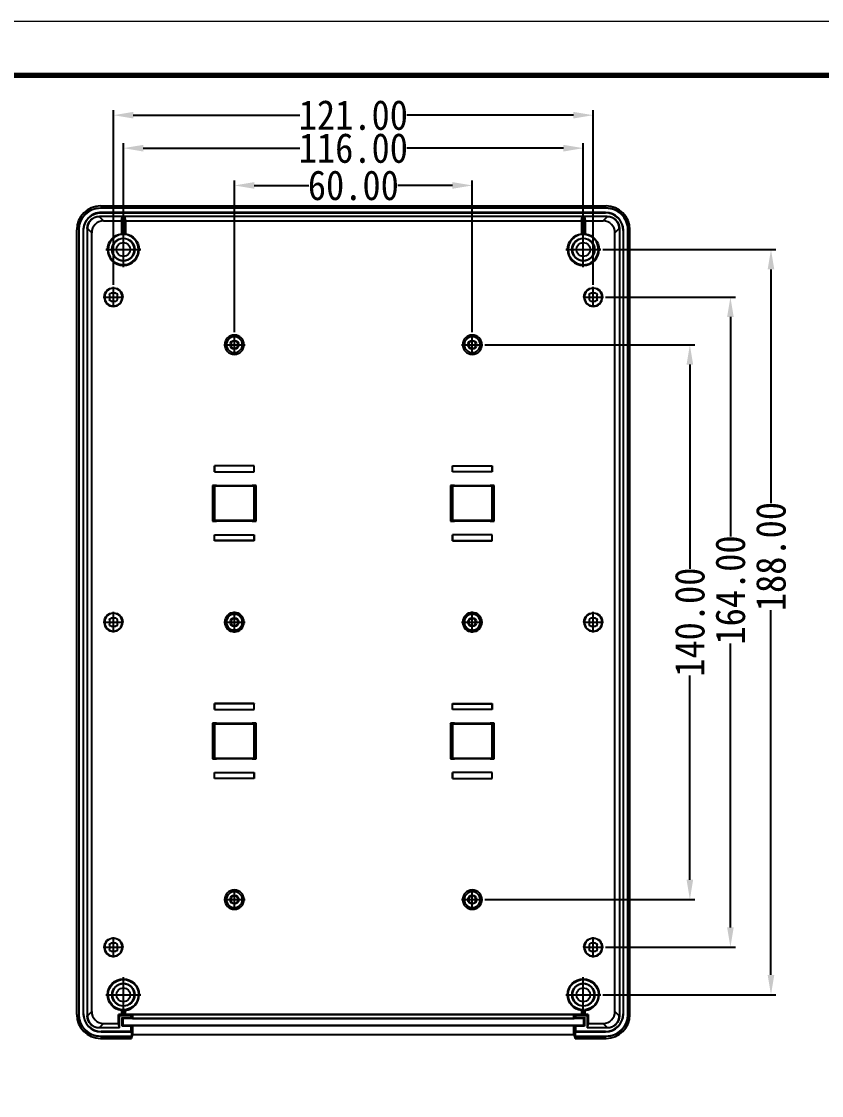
# Model space of a CAD drawing. Header units: inches. Extents: x 1964 to 3446, y -1690 to -1141.
# Drawn here: x 2234.1 to 2435.9, y -1411.7 to -1140.7 of the extents above; entities that cross this region are included whole.
import ezdxf
from ezdxf.lldxf.tags import DXFTag

# ---------------------------------------------------------------- set-up
doc = ezdxf.new("R2010")
doc.units = ezdxf.units.IN
doc.header["$MEASUREMENT"] = 0
doc.layers.get('0').update_dxf_attribs({"linetype": 'CONTINUOUS'})
doc.layers.get('Defpoints').update_dxf_attribs({"linetype": 'CONTINUOUS'})
doc.layers.add('2', color=7, linetype='CONTINUOUS')
doc.layers.add('from', color=7, linetype='CONTINUOUS', lineweight=13)
doc.styles.add('FFS', font='SIMFANG.TTF', dxfattribs={"width": 0.9})
tags = doc.linetypes.add('CENTER', pattern=[2, 1.25, -0.25, 0.25, -0.25]).pattern_tags.tags
tags[10:11] = [DXFTag(74, 4), DXFTag(75, 0), DXFTag(340, '0'), DXFTag(46, 0.0), DXFTag(50, 0.0), DXFTag(44, 0.0), DXFTag(45, 0.0)]
tags[8:9] = [DXFTag(74, 4), DXFTag(75, 0), DXFTag(340, '0'), DXFTag(46, 0.0), DXFTag(50, 0.0), DXFTag(44, 0.0), DXFTag(45, 0.0)]
tags[6:7] = [DXFTag(74, 4), DXFTag(75, 0), DXFTag(340, '0'), DXFTag(46, 0.0), DXFTag(50, 0.0), DXFTag(44, 0.0), DXFTag(45, 0.0)]
tags[4:5] = [DXFTag(74, 4), DXFTag(75, 0), DXFTag(340, '0'), DXFTag(46, 0.0), DXFTag(50, 0.0), DXFTag(44, 0.0), DXFTag(45, 0.0)]
doc.dimstyles.get("Standard").update_dxf_attribs({"dimtxt": 0.18, "dimasz": 0.18, "dimexe": 0.18, "dimexo": 0.0625, "dimgap": 0.09, "dimtad": 0, "dimzin": 0, "dimdsep": 46, "dimtxsty": 'Standard', "dimcen": 0, "dimadec": 0, "dimazin": 0, "dimtfac": 1, "dimtdec": 4, "dimtofl": 0, "dimtmove": 0, "dimatfit": 3, "dimfxl": 0, "dimtolj": 1, "dimtzin": 0, "dimarcsym": 0})

# ---------------------------------------------------------------- blocks, each defined once
blk = doc.blocks.new('*D5')
at = {"color": 6, "lineweight": -2}
for p, q in [((2351.01, -1222.28), (2403.95, -1222.28)), ((2402.7, -1227.28), (2402.7, -1278.79)), ((2402.7, -1357.28), (2402.7, -1305.77)), ((2351.01, -1362.28), (2403.95, -1362.28))]:
    blk.add_line(p, q, dxfattribs=at)
at = {"color": 6}
for points in [[(2401.87, -1227.28), (2403.53, -1227.28), (2402.7, -1222.28)], [(2401.87, -1357.28), (2403.53, -1357.28), (2402.7, -1362.28)]]:
    blk.add_solid(points, dxfattribs=at)
at = {"layer": 'Defpoints', "color": 0}
for p in [(2350.51, -1222.28), (2350.51, -1362.28), (2402.7, -1362.28)]:
    blk.add_point(p, dxfattribs=at)
at = {"color": 4, "insert": (2402.7, -1292.28), "char_height": 7.5, "attachment_point": 5, "rotation": 90, "style": 'FFS'}
blk.add_mtext('\\A1;140.00', dxfattribs=at)
blk = doc.blocks.new('*D6')
at = {"color": 6, "lineweight": -2}
for p, q in [((2381.4, -1210.28), (2414.18, -1210.28)), ((2412.93, -1215.28), (2412.93, -1270.68)), ((2412.93, -1369.28), (2412.93, -1297.65)), ((2381.4, -1374.28), (2414.18, -1374.28))]:
    blk.add_line(p, q, dxfattribs=at)
at = {"color": 6}
for points in [[(2412.09, -1215.28), (2413.76, -1215.28), (2412.93, -1210.28)], [(2412.09, -1369.28), (2413.76, -1369.28), (2412.93, -1374.28)]]:
    blk.add_solid(points, dxfattribs=at)
at = {"layer": 'Defpoints', "color": 0}
for p in [(2380.9, -1210.28), (2380.9, -1374.28), (2412.93, -1374.28)]:
    blk.add_point(p, dxfattribs=at)
at = {"color": 4, "insert": (2412.93, -1284.16), "char_height": 7.5, "attachment_point": 5, "rotation": 90, "style": 'FFS'}
blk.add_mtext('\\A1;164.00', dxfattribs=at)
blk = doc.blocks.new('*D7')
at = {"color": 6, "lineweight": -2}
for p, q in [((2380.73, -1198.28), (2424.41, -1198.28)), ((2423.16, -1203.28), (2423.16, -1262.24)), ((2423.16, -1381.28), (2423.16, -1289.22)), ((2380.73, -1386.28), (2424.41, -1386.28))]:
    blk.add_line(p, q, dxfattribs=at)
at = {"color": 6}
for points in [[(2422.32, -1203.28), (2423.99, -1203.28), (2423.16, -1198.28)], [(2422.32, -1381.28), (2423.99, -1381.28), (2423.16, -1386.28)]]:
    blk.add_solid(points, dxfattribs=at)
at = {"layer": 'Defpoints', "color": 0}
for p in [(2380.23, -1198.28), (2380.23, -1386.28), (2423.16, -1386.28)]:
    blk.add_point(p, dxfattribs=at)
at = {"color": 4, "insert": (2423.16, -1275.73), "char_height": 7.5, "attachment_point": 5, "rotation": 90, "style": 'FFS'}
blk.add_mtext('\\A1;188.00', dxfattribs=at)
blk = doc.blocks.new('*D8')
at = {"color": 6, "lineweight": -2}
for p, q in [((2287.83, -1219.1), (2287.83, -1180.85)), ((2347.82, -1219.1), (2347.82, -1180.85)), ((2292.83, -1182.1), (2306.6, -1182.1)), ((2342.82, -1182.1), (2329.05, -1182.1))]:
    blk.add_line(p, q, dxfattribs=at)
at = {"color": 6}
for points in [[(2292.83, -1181.27), (2292.83, -1182.94), (2287.83, -1182.1)], [(2342.82, -1181.27), (2342.82, -1182.94), (2347.82, -1182.1)]]:
    blk.add_solid(points, dxfattribs=at)
at = {"layer": 'Defpoints', "color": 0}
for p in [(2347.82, -1182.1), (2287.83, -1219.6), (2347.82, -1219.6)]:
    blk.add_point(p, dxfattribs=at)
at = {"color": 4, "insert": (2317.83, -1182.1), "char_height": 7.5, "attachment_point": 5, "style": 'FFS'}
blk.add_mtext('\\A1;60.00', dxfattribs=at)
blk = doc.blocks.new('*D9')
at = {"color": 6, "lineweight": -2}
for p, q in [((2257.33, -1207.21), (2257.33, -1163.13)), ((2262.33, -1164.38), (2304.34, -1164.38)), ((2373.33, -1164.38), (2331.32, -1164.38)), ((2378.33, -1207.21), (2378.33, -1163.13))]:
    blk.add_line(p, q, dxfattribs=at)
at = {"color": 6}
for points in [[(2262.33, -1163.55), (2262.33, -1165.21), (2257.33, -1164.38)], [(2373.33, -1163.55), (2373.33, -1165.21), (2378.33, -1164.38)]]:
    blk.add_solid(points, dxfattribs=at)
at = {"layer": 'Defpoints', "color": 0}
for p in [(2378.33, -1164.38), (2257.33, -1207.71), (2378.33, -1207.71)]:
    blk.add_point(p, dxfattribs=at)
at = {"color": 4, "insert": (2317.83, -1164.38), "char_height": 7.5, "attachment_point": 5, "style": 'FFS'}
blk.add_mtext('\\A1;121.00', dxfattribs=at)
blk = doc.blocks.new('*D10')
at = {"color": 6, "lineweight": -2}
for p, q in [((2259.83, -1193.38), (2259.83, -1171.45)), ((2264.83, -1172.7), (2304.34, -1172.7)), ((2370.83, -1172.7), (2331.32, -1172.7)), ((2375.83, -1193.38), (2375.83, -1171.45))]:
    blk.add_line(p, q, dxfattribs=at)
at = {"color": 6}
for points in [[(2264.83, -1171.87), (2264.83, -1173.54), (2259.83, -1172.7)], [(2370.83, -1171.87), (2370.83, -1173.54), (2375.83, -1172.7)]]:
    blk.add_solid(points, dxfattribs=at)
at = {"layer": 'Defpoints', "color": 0}
for p in [(2375.83, -1172.7), (2259.83, -1193.88), (2375.83, -1193.88)]:
    blk.add_point(p, dxfattribs=at)
at = {"color": 4, "insert": (2317.83, -1172.7), "char_height": 7.5, "attachment_point": 5, "style": 'FFS'}
blk.add_mtext('\\A1;116.00', dxfattribs=at)

msp = doc.modelspace()

# ---------------------------------------------------------------- linework, layer by layer
at = {"layer": '2', "color": 7}
for p, q in [((2381.594, -1187.805), (2254.074, -1187.805)), ((2381.594, -1187.778), (2254.075, -1187.778)), ((2254.076, -1187.278), (2381.585, -1187.278)), ((2381.435, -1188.93), (2254.226, -1188.93)), ((2254.273, -1188.977), (2254.226, -1188.93)), ((2254.273, -1188.977), (2381.388, -1188.977)), ((2381.435, -1188.93), (2381.388, -1188.977)), ((2381.882, -1189.909), (2253.778, -1189.909)), ((2253.779, -1189.909), (2253.78, -1189.982)), ((2253.78, -1189.982), (2254.844, -1191.046)), ((2254.844, -1191.046), (2259.33, -1191.046)), ((2259.33, -1191.046), (2259.512, -1189.956)), ((2259.33, -1191.046), (2259.33, -1194.31)), ((2259.512, -1189.956), (2259.512, -1194.473)), ((2259.512, -1189.956), (2260.149, -1189.956)), ((2260.149, -1194.473), (2260.149, -1189.956)), ((2260.149, -1189.956), (2260.33, -1191.046)), ((2260.33, -1191.046), (2260.33, -1194.31)), ((2260.33, -1191.046), (2375.33, -1191.046)), ((2375.33, -1191.046), (2375.512, -1189.956)), ((2375.33, -1191.046), (2375.33, -1194.31)), ((2375.512, -1189.956), (2375.512, -1194.473)), ((2375.512, -1189.956), (2376.149, -1189.956)), ((2376.149, -1194.473), (2376.149, -1189.956)), ((2376.149, -1189.956), (2376.33, -1191.046)), ((2376.33, -1191.046), (2376.33, -1194.31)), ((2376.33, -1191.046), (2380.817, -1191.046)), ((2380.817, -1191.046), (2381.881, -1189.982)), ((2381.881, -1189.982), (2381.882, -1189.909)), ((2248.08, -1391.287), (2248.08, -1193.27)), ((2248.58, -1193.265), (2248.58, -1391.287)), ((2248.607, -1193.261), (2248.607, -1391.287)), ((2249.732, -1193.424), (2249.732, -1391.133)), ((2249.779, -1193.471), (2249.732, -1193.424)), ((2249.779, -1391.086), (2249.779, -1193.471)), ((2250.784, -1192.978), (2250.711, -1192.977)), ((2250.711, -1192.977), (2250.711, -1391.58)), ((2251.848, -1194.042), (2250.784, -1192.978)), ((2251.848, -1390.515), (2251.848, -1194.042)), ((2384.877, -1192.978), (2383.813, -1194.042)), ((2383.813, -1390.515), (2383.813, -1194.042)), ((2384.95, -1192.977), (2384.877, -1192.978)), ((2384.95, -1192.977), (2384.95, -1391.58)), ((2385.929, -1193.424), (2385.882, -1193.471)), ((2385.882, -1193.471), (2385.882, -1391.086)), ((2385.929, -1391.133), (2385.929, -1193.424)), ((2387.054, -1391.296), (2387.054, -1193.27)), ((2387.08, -1391.292), (2387.08, -1193.27)), ((2387.58, -1391.287), (2387.58, -1193.27)), ((2257.03, -1198.278), (2256.978, -1198.278)), ((2262.63, -1198.278), (2262.683, -1198.278)), ((2373.03, -1198.278), (2372.978, -1198.278)), ((2378.63, -1198.278), (2378.683, -1198.278)), ((2255.095, -1210.278), (2254.99, -1210.278)), ((2256.327, -1209.678), (2256.327, -1210.878)), ((2257.927, -1209.278), (2256.727, -1209.278)), ((2258.327, -1210.878), (2258.327, -1209.678)), ((2259.56, -1210.278), (2259.664, -1210.278)), ((2376.095, -1210.278), (2375.99, -1210.278)), ((2377.327, -1209.678), (2377.327, -1210.878)), ((2378.927, -1209.278), (2377.727, -1209.278)), ((2379.327, -1210.878), (2379.327, -1209.678)), ((2380.56, -1210.278), (2380.664, -1210.278)), ((2256.727, -1211.278), (2257.927, -1211.278)), ((2377.727, -1211.278), (2378.927, -1211.278)), ((2285.393, -1222.278), (2285.83, -1222.278)), ((2286.905, -1222.278), (2286.73, -1222.278)), ((2288.756, -1222.278), (2288.93, -1222.278)), ((2290.268, -1222.278), (2289.83, -1222.278)), ((2345.387, -1222.278), (2345.824, -1222.278)), ((2346.899, -1222.278), (2346.724, -1222.278)), ((2348.75, -1222.278), (2348.924, -1222.278)), ((2350.262, -1222.278), (2349.824, -1222.278)), ((2282.83, -1252.824), (2282.848, -1252.841)), ((2282.83, -1254.341), (2282.83, -1252.824)), ((2292.83, -1252.824), (2282.83, -1252.824)), ((2282.83, -1254.341), (2282.848, -1254.323)), ((2282.83, -1254.341), (2292.83, -1254.341)), ((2282.848, -1252.841), (2282.848, -1254.323)), ((2292.813, -1252.841), (2282.848, -1252.841)), ((2282.848, -1254.323), (2292.813, -1254.323)), ((2292.83, -1252.824), (2292.813, -1252.841)), ((2292.813, -1254.323), (2292.813, -1252.841)), ((2292.83, -1254.341), (2292.813, -1254.323)), ((2292.83, -1254.341), (2292.83, -1252.824)), ((2342.83, -1252.824), (2342.848, -1252.841)), ((2342.83, -1254.341), (2342.83, -1252.824)), ((2342.83, -1252.824), (2352.83, -1252.824)), ((2342.83, -1254.341), (2342.848, -1254.323)), ((2352.83, -1254.341), (2342.83, -1254.341)), ((2342.848, -1254.323), (2342.848, -1252.841)), ((2342.848, -1252.841), (2352.813, -1252.841)), ((2352.813, -1254.323), (2342.848, -1254.323)), ((2352.83, -1252.824), (2352.813, -1252.841)), ((2352.813, -1252.841), (2352.813, -1254.323)), ((2352.83, -1254.341), (2352.813, -1254.323)), ((2352.83, -1254.341), (2352.83, -1252.824)), ((2282.33, -1257.778), (2282.33, -1266.778)), ((2283.33, -1257.778), (2282.33, -1257.778)), ((2282.436, -1257.884), (2282.33, -1257.778)), ((2282.436, -1257.884), (2282.436, -1266.673)), ((2282.936, -1257.901), (2292.725, -1257.901)), ((2282.936, -1266.656), (2282.936, -1257.901)), ((2283.33, -1257.778), (2292.33, -1257.778)), ((2283.418, -1257.866), (2283.33, -1257.778)), ((2292.243, -1257.866), (2283.418, -1257.866)), ((2292.33, -1257.778), (2292.243, -1257.866)), ((2293.33, -1257.778), (2292.33, -1257.778)), ((2292.725, -1257.901), (2292.725, -1266.656)), ((2293.225, -1257.884), (2293.33, -1257.778)), ((2293.225, -1266.673), (2293.225, -1257.884)), ((2293.33, -1266.778), (2293.33, -1257.778)), ((2342.33, -1257.778), (2342.33, -1266.778)), ((2343.33, -1257.778), (2342.33, -1257.778)), ((2342.436, -1257.884), (2342.33, -1257.778)), ((2342.436, -1257.884), (2342.436, -1266.673)), ((2342.936, -1257.901), (2352.725, -1257.901)), ((2342.936, -1266.656), (2342.936, -1257.901)), ((2343.33, -1257.778), (2352.33, -1257.778)), ((2343.418, -1257.866), (2343.33, -1257.778)), ((2352.243, -1257.866), (2343.418, -1257.866)), ((2352.33, -1257.778), (2352.243, -1257.866)), ((2353.33, -1257.778), (2352.33, -1257.778)), ((2352.725, -1257.901), (2352.725, -1266.656)), ((2353.225, -1257.884), (2353.33, -1257.778)), ((2353.225, -1266.673), (2353.225, -1257.884)), ((2353.33, -1266.778), (2353.33, -1257.778)), ((2282.436, -1266.673), (2282.33, -1266.778)), ((2282.33, -1266.778), (2283.33, -1266.778)), ((2292.725, -1266.656), (2282.936, -1266.656)), ((2283.33, -1266.778), (2283.418, -1266.691)), ((2292.33, -1266.778), (2283.33, -1266.778)), ((2283.418, -1266.691), (2292.243, -1266.691)), ((2292.243, -1266.691), (2292.33, -1266.778)), ((2292.33, -1266.778), (2293.33, -1266.778)), ((2293.225, -1266.673), (2293.33, -1266.778)), ((2342.436, -1266.673), (2342.33, -1266.778)), ((2342.33, -1266.778), (2343.33, -1266.778)), ((2352.725, -1266.656), (2342.936, -1266.656)), ((2343.33, -1266.778), (2343.418, -1266.691)), ((2352.33, -1266.778), (2343.33, -1266.778)), ((2343.418, -1266.691), (2352.243, -1266.691)), ((2352.243, -1266.691), (2352.33, -1266.778)), ((2352.33, -1266.778), (2353.33, -1266.778)), ((2353.225, -1266.673), (2353.33, -1266.778)), ((2282.83, -1270.216), (2282.848, -1270.234)), ((2282.83, -1271.733), (2282.83, -1270.216)), ((2282.83, -1270.216), (2292.83, -1270.216)), ((2282.848, -1271.716), (2282.848, -1270.234)), ((2282.848, -1270.234), (2292.813, -1270.234)), ((2292.83, -1270.216), (2292.813, -1270.234)), ((2292.813, -1270.234), (2292.813, -1271.716)), ((2292.83, -1271.733), (2292.83, -1270.216)), ((2342.83, -1270.216), (2342.848, -1270.234)), ((2342.83, -1271.733), (2342.83, -1270.216)), ((2352.83, -1270.216), (2342.83, -1270.216)), ((2342.848, -1270.234), (2342.848, -1271.716)), ((2352.813, -1270.234), (2342.848, -1270.234)), ((2352.83, -1270.216), (2352.813, -1270.234)), ((2352.813, -1271.716), (2352.813, -1270.234)), ((2352.83, -1271.733), (2352.83, -1270.216)), ((2282.83, -1271.733), (2282.848, -1271.716)), ((2292.83, -1271.733), (2282.83, -1271.733)), ((2292.813, -1271.716), (2282.848, -1271.716)), ((2292.83, -1271.733), (2292.813, -1271.716)), ((2342.83, -1271.733), (2342.848, -1271.716)), ((2342.83, -1271.733), (2352.83, -1271.733)), ((2342.848, -1271.716), (2352.813, -1271.716)), ((2352.83, -1271.733), (2352.813, -1271.716)), ((2255.095, -1292.278), (2254.99, -1292.278)), ((2256.327, -1291.678), (2256.327, -1292.878)), ((2257.927, -1291.278), (2256.727, -1291.278)), ((2258.327, -1292.878), (2258.327, -1291.678)), ((2259.56, -1292.278), (2259.664, -1292.278)), ((2285.393, -1292.278), (2285.83, -1292.278)), ((2286.905, -1292.278), (2286.73, -1292.278)), ((2288.756, -1292.278), (2288.93, -1292.278)), ((2290.268, -1292.278), (2289.83, -1292.278)), ((2345.387, -1292.278), (2345.824, -1292.278)), ((2346.899, -1292.278), (2346.724, -1292.278)), ((2348.75, -1292.278), (2348.924, -1292.278)), ((2350.262, -1292.278), (2349.824, -1292.278)), ((2376.095, -1292.278), (2375.99, -1292.278)), ((2377.327, -1291.678), (2377.327, -1292.878)), ((2378.927, -1291.278), (2377.727, -1291.278)), ((2379.327, -1292.878), (2379.327, -1291.678)), ((2380.56, -1292.278), (2380.664, -1292.278)), ((2256.727, -1293.278), (2257.927, -1293.278)), ((2377.727, -1293.278), (2378.927, -1293.278)), ((2282.83, -1312.824), (2282.848, -1312.841)), ((2282.83, -1314.341), (2282.83, -1312.824)), ((2292.83, -1312.824), (2282.83, -1312.824)), ((2282.848, -1312.841), (2282.848, -1314.323)), ((2292.813, -1312.841), (2282.848, -1312.841)), ((2292.83, -1312.824), (2292.813, -1312.841)), ((2292.813, -1314.323), (2292.813, -1312.841)), ((2292.83, -1314.341), (2292.83, -1312.824)), ((2342.83, -1312.824), (2342.848, -1312.841)), ((2342.83, -1314.341), (2342.83, -1312.824)), ((2342.83, -1312.824), (2352.83, -1312.824)), ((2342.848, -1312.841), (2352.813, -1312.841)), ((2342.848, -1314.323), (2342.848, -1312.841)), ((2352.83, -1312.824), (2352.813, -1312.841)), ((2352.813, -1312.841), (2352.813, -1314.323)), ((2352.83, -1314.341), (2352.83, -1312.824)), ((2282.83, -1314.341), (2282.848, -1314.323)), ((2282.83, -1314.341), (2292.83, -1314.341)), ((2282.848, -1314.323), (2292.813, -1314.323)), ((2292.83, -1314.341), (2292.813, -1314.323)), ((2342.83, -1314.341), (2342.848, -1314.323)), ((2352.83, -1314.341), (2342.83, -1314.341)), ((2352.813, -1314.323), (2342.848, -1314.323)), ((2352.83, -1314.341), (2352.813, -1314.323)), ((2282.33, -1317.778), (2282.33, -1326.778)), ((2283.33, -1317.778), (2282.33, -1317.778)), ((2282.436, -1317.884), (2282.33, -1317.778)), ((2282.436, -1317.884), (2282.436, -1326.673)), ((2282.936, -1326.656), (2282.936, -1317.901)), ((2282.936, -1317.901), (2292.725, -1317.901)), ((2283.33, -1317.778), (2292.33, -1317.778)), ((2283.418, -1317.866), (2283.33, -1317.778)), ((2292.243, -1317.866), (2283.418, -1317.866)), ((2292.33, -1317.778), (2292.243, -1317.866)), ((2293.33, -1317.778), (2292.33, -1317.778)), ((2292.725, -1317.901), (2292.725, -1326.656)), ((2293.225, -1317.884), (2293.33, -1317.778)), ((2293.225, -1326.673), (2293.225, -1317.884)), ((2293.33, -1326.778), (2293.33, -1317.778)), ((2342.33, -1317.778), (2342.33, -1326.778)), ((2343.33, -1317.778), (2342.33, -1317.778)), ((2342.436, -1317.884), (2342.33, -1317.778)), ((2342.436, -1317.884), (2342.436, -1326.673)), ((2342.936, -1317.901), (2352.725, -1317.901)), ((2342.936, -1326.656), (2342.936, -1317.901)), ((2343.33, -1317.778), (2352.33, -1317.778)), ((2343.418, -1317.866), (2343.33, -1317.778)), ((2352.243, -1317.866), (2343.418, -1317.866)), ((2352.33, -1317.778), (2352.243, -1317.866)), ((2353.33, -1317.778), (2352.33, -1317.778)), ((2352.725, -1317.901), (2352.725, -1326.656)), ((2353.225, -1317.884), (2353.33, -1317.778)), ((2353.225, -1326.673), (2353.225, -1317.884)), ((2353.33, -1326.778), (2353.33, -1317.778)), ((2282.436, -1326.673), (2282.33, -1326.778)), ((2282.33, -1326.778), (2283.33, -1326.778)), ((2292.725, -1326.656), (2282.936, -1326.656)), ((2283.33, -1326.778), (2283.418, -1326.691)), ((2292.33, -1326.778), (2283.33, -1326.778)), ((2283.418, -1326.691), (2292.243, -1326.691)), ((2292.243, -1326.691), (2292.33, -1326.778)), ((2292.33, -1326.778), (2293.33, -1326.778)), ((2293.225, -1326.673), (2293.33, -1326.778)), ((2342.436, -1326.673), (2342.33, -1326.778)), ((2342.33, -1326.778), (2343.33, -1326.778)), ((2352.725, -1326.656), (2342.936, -1326.656)), ((2343.33, -1326.778), (2343.418, -1326.691)), ((2352.33, -1326.778), (2343.33, -1326.778)), ((2343.418, -1326.691), (2352.243, -1326.691)), ((2352.243, -1326.691), (2352.33, -1326.778)), ((2352.33, -1326.778), (2353.33, -1326.778)), ((2353.225, -1326.673), (2353.33, -1326.778)), ((2282.83, -1330.216), (2282.848, -1330.234)), ((2282.83, -1331.733), (2282.83, -1330.216)), ((2282.83, -1330.216), (2292.83, -1330.216)), ((2282.848, -1330.234), (2292.813, -1330.234)), ((2282.848, -1331.716), (2282.848, -1330.234)), ((2292.83, -1330.216), (2292.813, -1330.234)), ((2292.813, -1330.234), (2292.813, -1331.716)), ((2292.83, -1331.733), (2292.83, -1330.216)), ((2342.83, -1330.216), (2342.848, -1330.234)), ((2342.83, -1331.733), (2342.83, -1330.216)), ((2352.83, -1330.216), (2342.83, -1330.216)), ((2342.848, -1330.234), (2342.848, -1331.716)), ((2352.813, -1330.234), (2342.848, -1330.234)), ((2352.83, -1330.216), (2352.813, -1330.234)), ((2352.813, -1331.716), (2352.813, -1330.234)), ((2352.83, -1331.733), (2352.83, -1330.216)), ((2282.83, -1331.733), (2282.848, -1331.716)), ((2292.83, -1331.733), (2282.83, -1331.733)), ((2292.813, -1331.716), (2282.848, -1331.716)), ((2292.83, -1331.733), (2292.813, -1331.716)), ((2342.83, -1331.733), (2342.848, -1331.716)), ((2342.83, -1331.733), (2352.83, -1331.733)), ((2342.848, -1331.716), (2352.813, -1331.716)), ((2352.83, -1331.733), (2352.813, -1331.716)), ((2285.393, -1362.278), (2285.83, -1362.278)), ((2286.905, -1362.278), (2286.73, -1362.278)), ((2288.756, -1362.278), (2288.93, -1362.278)), ((2290.268, -1362.278), (2289.83, -1362.278)), ((2345.387, -1362.278), (2345.824, -1362.278)), ((2346.899, -1362.278), (2346.724, -1362.278)), ((2348.75, -1362.278), (2348.924, -1362.278)), ((2350.262, -1362.278), (2349.824, -1362.278)), ((2256.327, -1373.678), (2256.327, -1374.878)), ((2257.927, -1373.278), (2256.727, -1373.278)), ((2258.327, -1374.878), (2258.327, -1373.678)), ((2377.327, -1373.678), (2377.327, -1374.878)), ((2378.927, -1373.278), (2377.727, -1373.278)), ((2379.327, -1374.878), (2379.327, -1373.678)), ((2255.095, -1374.278), (2254.99, -1374.278)), ((2256.727, -1375.278), (2257.927, -1375.278)), ((2259.56, -1374.278), (2259.664, -1374.278)), ((2376.095, -1374.278), (2375.99, -1374.278)), ((2377.727, -1375.278), (2378.927, -1375.278)), ((2380.56, -1374.278), (2380.664, -1374.278)), ((2257.03, -1386.278), (2256.978, -1386.278)), ((2262.63, -1386.278), (2262.683, -1386.278)), ((2373.03, -1386.278), (2372.978, -1386.278)), ((2378.63, -1386.278), (2378.683, -1386.278)), ((2249.732, -1391.133), (2249.779, -1391.086)), ((2250.711, -1391.58), (2250.784, -1391.579)), ((2250.784, -1391.579), (2251.848, -1390.515)), ((2259.33, -1391.278), (2258.63, -1391.278)), ((2258.63, -1393.511), (2258.63, -1391.278)), ((2258.82, -1391.468), (2258.63, -1391.278)), ((2258.82, -1391.468), (2261.832, -1391.468)), ((2258.82, -1394.648), (2258.82, -1391.468)), ((2259.33, -1390.247), (2259.33, -1391.278)), ((2259.33, -1391.278), (2259.512, -1391.46)), ((2259.512, -1390.084), (2259.512, -1391.46)), ((2259.512, -1391.46), (2260.146, -1391.46)), ((2259.541, -1392.079), (2259.737, -1392.274)), ((2259.541, -1394.178), (2259.541, -1392.079)), ((2259.541, -1392.079), (2261.832, -1392.079)), ((2259.737, -1392.274), (2259.737, -1393.983)), ((2375.924, -1392.274), (2259.737, -1392.274)), ((2260.146, -1391.46), (2260.146, -1390.084)), ((2260.328, -1391.278), (2260.146, -1391.46)), ((2260.328, -1391.278), (2260.328, -1390.247)), ((2375.333, -1391.278), (2260.328, -1391.278)), ((2262.188, -1391.29), (2261.832, -1391.468)), ((2261.832, -1392.079), (2261.832, -1391.468)), ((2261.832, -1392.079), (2262.188, -1392.257)), ((2262.188, -1391.29), (2373.473, -1391.29)), ((2262.188, -1392.257), (2262.188, -1391.29)), ((2262.188, -1392.257), (2373.473, -1392.257)), ((2373.473, -1392.257), (2373.473, -1391.29)), ((2373.829, -1391.468), (2373.473, -1391.29)), ((2373.473, -1392.257), (2373.829, -1392.079)), ((2373.829, -1391.468), (2376.841, -1391.468)), ((2373.829, -1391.468), (2373.829, -1392.079)), ((2373.829, -1392.079), (2376.12, -1392.079)), ((2375.333, -1390.247), (2375.333, -1391.278)), ((2375.333, -1391.278), (2375.515, -1391.46)), ((2375.515, -1390.084), (2375.515, -1391.46)), ((2375.515, -1391.46), (2376.149, -1391.46)), ((2376.12, -1392.079), (2375.924, -1392.274)), ((2375.924, -1393.983), (2375.924, -1392.274)), ((2376.12, -1392.079), (2376.12, -1394.178)), ((2376.149, -1391.46), (2376.149, -1390.084)), ((2376.33, -1391.278), (2376.149, -1391.46)), ((2376.33, -1391.278), (2376.33, -1390.247)), ((2377.03, -1391.278), (2376.33, -1391.278)), ((2376.841, -1391.468), (2377.03, -1391.278)), ((2376.841, -1391.468), (2376.841, -1394.648)), ((2377.03, -1391.278), (2377.03, -1393.511)), ((2383.813, -1390.515), (2384.877, -1391.579)), ((2384.877, -1391.579), (2384.95, -1391.58)), ((2385.929, -1391.133), (2385.882, -1391.086)), ((2253.78, -1394.575), (2253.779, -1394.648)), ((2258.82, -1394.648), (2253.779, -1394.648)), ((2254.844, -1393.511), (2253.78, -1394.575)), ((2254.844, -1393.511), (2258.63, -1393.511)), ((2258.82, -1394.648), (2258.63, -1393.511)), ((2259.541, -1394.178), (2259.737, -1393.983)), ((2261.832, -1394.178), (2259.541, -1394.178)), ((2259.737, -1393.983), (2375.924, -1393.983)), ((2262.188, -1394), (2261.832, -1394.178)), ((2261.832, -1395.58), (2261.832, -1394.178)), ((2262.188, -1394), (2373.473, -1394)), ((2262.188, -1396.283), (2262.188, -1394)), ((2373.473, -1396.283), (2373.473, -1394)), ((2373.829, -1394.178), (2373.473, -1394)), ((2373.829, -1394.178), (2373.829, -1395.58)), ((2376.12, -1394.178), (2373.829, -1394.178)), ((2376.12, -1394.178), (2375.924, -1393.983)), ((2377.03, -1393.511), (2376.841, -1394.648)), ((2381.882, -1394.648), (2376.841, -1394.648)), ((2377.03, -1393.511), (2380.817, -1393.511)), ((2381.881, -1394.575), (2380.817, -1393.511)), ((2381.882, -1394.648), (2381.881, -1394.575)), ((2254.059, -1396.752), (2261.848, -1396.752)), ((2254.067, -1396.778), (2261.857, -1396.778)), ((2254.076, -1397.278), (2261.857, -1397.278)), ((2254.226, -1395.627), (2254.273, -1395.58)), ((2254.226, -1395.627), (2261.848, -1395.627)), ((2261.832, -1395.58), (2254.273, -1395.58)), ((2261.832, -1395.58), (2261.848, -1395.627)), ((2261.848, -1395.627), (2261.848, -1396.752)), ((2261.857, -1396.778), (2261.848, -1396.752)), ((2261.857, -1397.278), (2262.188, -1396.283)), ((2261.857, -1397.278), (2261.857, -1396.778)), ((2262.188, -1396.283), (2373.473, -1396.283)), ((2373.473, -1396.283), (2373.804, -1397.278)), ((2373.804, -1396.778), (2373.813, -1396.752)), ((2373.804, -1396.778), (2381.585, -1396.778)), ((2373.804, -1397.278), (2373.804, -1396.778)), ((2373.804, -1397.278), (2381.585, -1397.278)), ((2373.829, -1395.58), (2373.813, -1395.627)), ((2373.813, -1395.627), (2373.813, -1396.752)), ((2373.813, -1395.627), (2381.435, -1395.627)), ((2373.813, -1396.752), (2381.587, -1396.752)), ((2381.388, -1395.58), (2373.829, -1395.58)), ((2381.435, -1395.627), (2381.388, -1395.58))]:
    msp.add_line(p, q, dxfattribs=at)
at = {"layer": '2', "color": 1, "linetype": 'CENTER', "ltscale": 0.132231}
for p, q in [((2259.83, -1202.678), (2259.83, -1193.878)), ((2375.83, -1202.678), (2375.83, -1193.878)), ((2255.43, -1198.278), (2264.23, -1198.278)), ((2371.43, -1198.278), (2380.23, -1198.278)), ((2259.83, -1390.678), (2259.83, -1381.878)), ((2375.83, -1390.678), (2375.83, -1381.878)), ((2255.43, -1386.278), (2264.23, -1386.278)), ((2371.43, -1386.278), (2380.23, -1386.278))]:
    msp.add_line(p, q, dxfattribs=at)
at = {"layer": '2', "color": 1, "linetype": 'CENTER', "ltscale": 0.077257}
for p, q in [((2257.327, -1212.849), (2257.327, -1207.708)), ((2378.327, -1212.849), (2378.327, -1207.708)), ((2254.757, -1210.278), (2259.898, -1210.278)), ((2375.757, -1210.278), (2380.898, -1210.278)), ((2257.327, -1294.849), (2257.327, -1289.708)), ((2378.327, -1294.849), (2378.327, -1289.708)), ((2254.757, -1292.278), (2259.898, -1292.278)), ((2375.757, -1292.278), (2380.898, -1292.278)), ((2257.327, -1376.849), (2257.327, -1371.708)), ((2378.327, -1376.849), (2378.327, -1371.708)), ((2254.757, -1374.278), (2259.898, -1374.278)), ((2375.757, -1374.278), (2380.898, -1374.278))]:
    msp.add_line(p, q, dxfattribs=at)
at = {"layer": '2', "color": 1, "linetype": 'CENTER', "ltscale": 0.080577}
for p, q in [((2287.83, -1224.96), (2287.83, -1219.597)), ((2347.824, -1224.96), (2347.824, -1219.597)), ((2285.149, -1222.278), (2290.512, -1222.278)), ((2345.143, -1222.278), (2350.505, -1222.278)), ((2287.83, -1294.96), (2287.83, -1289.597)), ((2347.824, -1294.96), (2347.824, -1289.597)), ((2285.149, -1292.278), (2290.512, -1292.278)), ((2345.143, -1292.278), (2350.505, -1292.278)), ((2287.83, -1364.96), (2287.83, -1359.597)), ((2347.824, -1364.96), (2347.824, -1359.597)), ((2285.149, -1362.278), (2290.512, -1362.278)), ((2345.143, -1362.278), (2350.505, -1362.278))]:
    msp.add_line(p, q, dxfattribs=at)
at = {"layer": '2', "color": 7, "extrusion": (0, 0, -1)}
for centre, radius, start, end in [((-2254.068, -1193.268), 5.489, 0.03737, 90.08312), ((-2381.591, -1193.266), 5.489, 90.03739, 180.0416), ((-2253.778, -1192.976), 3.068, 359.9971, 90.00288), ((-2259.83, -1198.278), 4, 0, 82.81924), ((-2259.83, -1198.278), 4, 97.18076, 180), ((-2375.83, -1198.278), 4, 0, 82.81924), ((-2375.83, -1198.278), 4, 97.18076, 180), ((-2259.83, -1198.278), 2.852, 0, 180), ((-2259.83, -1198.278), 1.75, 0, 180), ((-2375.83, -1198.278), 2.852, 0, 180), ((-2375.83, -1198.278), 1.75, 0, 180), ((-2259.83, -1198.278), 2.852, 180, 0), ((-2259.83, -1198.278), 1.75, 180, 0), ((-2375.83, -1198.278), 2.852, 180, 0), ((-2375.83, -1198.278), 1.75, 180, 0), ((-2257.327, -1210.278), 2.337, 0, 180), ((-2378.327, -1210.278), 2.337, 0, 180), ((-2256.727, -1209.678), 0.4, 0, 90), ((-2256.727, -1210.878), 0.4, 270, 0), ((-2257.927, -1209.678), 0.4, 90, 180), ((-2257.927, -1210.878), 0.4, 180, 270), ((-2377.727, -1209.678), 0.4, 0, 90), ((-2377.727, -1210.878), 0.4, 270, 0), ((-2378.927, -1209.678), 0.4, 90, 180), ((-2378.927, -1210.878), 0.4, 180, 270), ((-2287.83, -1222.278), 1.1, 0, 180), ((-2347.824, -1222.278), 1.1, 0, 180), ((-2287.83, -1222.278), 1.1, 180, 0), ((-2347.824, -1222.278), 1.1, 180, 0), ((-2257.327, -1292.278), 2.337, 0, 180), ((-2256.727, -1291.678), 0.4, 0, 90), ((-2257.927, -1291.678), 0.4, 90, 180), ((-2287.83, -1292.278), 1.1, 0, 180), ((-2287.83, -1292.278), 1.1, 180, 0), ((-2347.824, -1292.278), 1.1, 0, 180), ((-2347.824, -1292.278), 1.1, 180, 0), ((-2378.327, -1292.278), 2.337, 0, 180), ((-2377.727, -1291.678), 0.4, 0, 90), ((-2378.927, -1291.678), 0.4, 90, 180), ((-2256.727, -1292.878), 0.4, 270, 0), ((-2257.927, -1292.878), 0.4, 180, 270), ((-2377.727, -1292.878), 0.4, 270, 0), ((-2378.927, -1292.878), 0.4, 180, 270), ((-2287.83, -1362.278), 1.1, 0, 180), ((-2287.83, -1362.278), 1.1, 180, 0), ((-2347.824, -1362.278), 1.1, 0, 180), ((-2347.824, -1362.278), 1.1, 180, 0), ((-2257.327, -1374.278), 2.337, 0, 180), ((-2256.727, -1373.678), 0.4, 0, 90), ((-2257.927, -1373.678), 0.4, 90, 180), ((-2378.327, -1374.278), 2.337, 0, 180), ((-2377.727, -1373.678), 0.4, 0, 90), ((-2378.927, -1373.678), 0.4, 90, 180), ((-2256.727, -1374.878), 0.4, 270, 0), ((-2257.927, -1374.878), 0.4, 180, 270), ((-2377.727, -1374.878), 0.4, 270, 0), ((-2378.927, -1374.878), 0.4, 180, 270), ((-2259.83, -1386.278), 4, 0, 180), ((-2259.83, -1386.278), 3.818, 274.78432, 265.25661), ((-2259.83, -1386.278), 2.852, 0, 180), ((-2259.83, -1386.278), 1.75, 0, 180), ((-2375.83, -1386.278), 4, 0, 180), ((-2375.83, -1386.278), 3.818, 274.74339, 265.21568), ((-2375.83, -1386.278), 2.852, 0, 180), ((-2375.83, -1386.278), 1.75, 0, 180), ((-2259.83, -1386.278), 4, 277.18076, 0), ((-2259.83, -1386.278), 2.852, 180, 0), ((-2259.83, -1386.278), 1.75, 180, 0), ((-2375.83, -1386.278), 4, 277.1415, 0), ((-2375.83, -1386.278), 2.852, 180, 0), ((-2375.83, -1386.278), 1.75, 180, 0), ((-2254.07, -1391.291), 5.489, 270.03739, 0.0416), ((-2253.778, -1391.58), 3.068, 269.99734, 0.00323), ((-2381.593, -1391.289), 5.489, 180.03737, 270.08313)]:
    msp.add_arc(centre, radius, start, end, dxfattribs=at)
at = {"layer": '2', "color": 7}
for centre, radius, start, end in [((2254.068, -1193.268), 5.463, 89.94472, 179.88735), ((2381.591, -1193.266), 5.463, 359.9582, 89.96243), ((2259.83, -1198.278), 3.818, 94.78432, 180), ((2259.83, -1198.278), 3.818, 0, 85.21568), ((2375.83, -1198.278), 3.818, 94.78432, 180), ((2375.83, -1198.278), 3.818, 180, 85.21568), ((2259.83, -1198.278), 2.8, 0, 180), ((2375.83, -1198.278), 2.8, 0, 180), ((2259.83, -1198.278), 4, 180, 0), ((2259.83, -1198.278), 3.818, 180, 274.78432), ((2259.83, -1198.278), 2.8, 180, 0), ((2259.83, -1198.278), 3.818, 274.78432, 0), ((2375.83, -1198.278), 4, 180, 0), ((2375.83, -1198.278), 2.8, 180, 0), ((2257.327, -1210.278), 2.232, 0, 180), ((2378.327, -1210.278), 2.232, 0, 180), ((2257.327, -1210.278), 2.337, 180, 0), ((2257.327, -1210.278), 2.232, 180, 0), ((2378.327, -1210.278), 2.337, 180, 0), ((2378.327, -1210.278), 2.232, 180, 0), ((2287.83, -1222.278), 2.437, 0, 180), ((2287.83, -1222.278), 2, 0, 180), ((2287.83, -1222.278), 0.925, 0, 180), ((2347.824, -1222.278), 2.437, 0, 180), ((2347.824, -1222.278), 2, 0, 180), ((2347.824, -1222.278), 0.925, 0, 180), ((2287.83, -1222.278), 2.437, 180, 0), ((2287.83, -1222.278), 2, 180, 0), ((2287.83, -1222.278), 0.925, 180, 0), ((2347.824, -1222.278), 2.437, 180, 0), ((2347.824, -1222.278), 2, 180, 0), ((2347.824, -1222.278), 0.925, 180, 0), ((2257.327, -1292.278), 2.337, 180, 0), ((2257.327, -1292.278), 2.232, 0, 180), ((2257.327, -1292.278), 2.232, 180, 0), ((2287.83, -1292.278), 2.437, 0, 180), ((2287.83, -1292.278), 2.437, 180, 0), ((2287.83, -1292.278), 2, 0, 180), ((2287.83, -1292.278), 2, 180, 0), ((2287.83, -1292.278), 0.925, 0, 180), ((2287.83, -1292.278), 0.925, 180, 0), ((2347.824, -1292.278), 2.437, 0, 180), ((2347.824, -1292.278), 2.437, 180, 0), ((2347.824, -1292.278), 2, 0, 180), ((2347.824, -1292.278), 2, 180, 0), ((2347.824, -1292.278), 0.925, 0, 180), ((2347.824, -1292.278), 0.925, 180, 0), ((2378.327, -1292.278), 2.337, 180, 0), ((2378.327, -1292.278), 2.232, 0, 180), ((2378.327, -1292.278), 2.232, 180, 0), ((2287.83, -1362.278), 2.437, 0, 180), ((2347.824, -1362.278), 2.437, 0, 180), ((2287.83, -1362.278), 2.437, 180, 0), ((2287.83, -1362.278), 2, 0, 180), ((2287.83, -1362.278), 2, 180, 0), ((2287.83, -1362.278), 0.925, 0, 180), ((2287.83, -1362.278), 0.925, 180, 0), ((2347.824, -1362.278), 2.437, 180, 0), ((2347.824, -1362.278), 2, 0, 180), ((2347.824, -1362.278), 2, 180, 0), ((2347.824, -1362.278), 0.925, 0, 180), ((2347.824, -1362.278), 0.925, 180, 0), ((2257.327, -1374.278), 2.232, 0, 180), ((2378.327, -1374.278), 2.232, 0, 180), ((2257.327, -1374.278), 2.337, 180, 0), ((2257.327, -1374.278), 2.232, 180, 0), ((2378.327, -1374.278), 2.337, 180, 0), ((2378.327, -1374.278), 2.232, 180, 0), ((2259.83, -1386.278), 2.8, 0, 180), ((2375.83, -1386.278), 2.8, 0, 180), ((2259.83, -1386.278), 2.8, 180, 0), ((2259.83, -1386.278), 4, 277.1415, 0), ((2375.83, -1386.278), 2.8, 180, 0), ((2375.83, -1386.278), 4, 277.18076, 0), ((2254.07, -1391.291), 5.463, 179.9582, 269.88729), ((2381.593, -1391.289), 5.463, 269.94472, 359.88735)]:
    msp.add_arc(centre, radius, start, end, dxfattribs=at)
for centre, major_axis, ratio, start_param, end_param in [((2254.089, -1193.287), (4.254, -4.254), 0.997265, 2.3568755, 3.9256213), ((2254.238, -1193.436), (3.191, -3.191), 0.997265, 2.357564, 3.1415927), ((2381.376, -1193.483), (3.191, 3.191), 0.997265, 5.4991567, 7.0672139), ((2381.423, -1193.436), (3.191, 3.191), 0.997265, 5.4991567, 7.0672139), ((2381.572, -1193.287), (-4.254, -4.254), 0.997265, 2.357564, 3.9263114), ((2254.238, -1193.436), (3.191, -3.191), 0.997265, 3.1415927, 3.9256213), ((2254.852, -1194.05), (2.127, -2.127), 0.997265, 2.357564, 3.9256213), ((2380.809, -1194.05), (-2.127, -2.127), 0.997265, 2.357564, 3.9256213), ((2259.324, -63932.147), (0, 62739.698), 0.008727, 6.2828538, 6.2831853), ((2260.156, -63932.155), (0, -62739.697), 0.008727, 3.1412611, 3.1415927), ((2375.324, -63932.155), (0, 62739.698), 0.008727, 6.2828538, 6.2831853), ((2376.156, -63932.147), (0, -62739.698), 0.008727, 3.1412611, 3.1415927), ((2282.936, -1257.883), (0.5, 0), 0.034921, 3.1764992, 4.712389), ((2292.725, -1257.883), (0.5, 0), 0.034921, 4.712389, 6.2482787), ((2342.936, -1257.883), (0.5, 0), 0.034921, 3.1764992, 4.712389), ((2352.725, -1257.883), (0.5, 0), 0.034921, 4.712389, 6.2482787), ((2282.936, -1266.674), (0.5, 0), 0.034921, 1.5707963, 3.1066861), ((2292.725, -1266.674), (0.5, 0), 0.034921, 0.0349066, 1.5707963), ((2342.936, -1266.674), (0.5, 0), 0.034921, 1.5707963, 3.1066861), ((2352.725, -1266.674), (0.5, 0), 0.034921, 0.0349066, 1.5707963), ((2282.936, -1317.883), (0.5, 0), 0.034921, 3.1764992, 4.712389), ((2292.725, -1317.883), (0.5, 0), 0.034921, 4.712389, 6.2482787), ((2342.936, -1317.883), (0.5, 0), 0.034921, 3.1764992, 4.712389), ((2352.725, -1317.883), (0.5, 0), 0.034921, 4.712389, 6.2482787), ((2282.936, -1326.674), (0.5, 0), 0.034921, 1.5707963, 3.1066861), ((2292.725, -1326.674), (0.5, 0), 0.034921, 0.0349066, 1.5707963), ((2342.936, -1326.674), (0.5, 0), 0.034921, 1.5707963, 3.1066861), ((2352.725, -1326.674), (0.5, 0), 0.034921, 0.0349066, 1.5707963), ((2254.089, -1391.27), (4.254, 4.254), 0.997265, 2.357564, 3.9263114), ((2254.238, -1391.121), (-3.191, -3.191), 0.997265, 5.4991567, 7.0672139), ((2254.285, -1391.074), (-3.191, -3.191), 0.997265, 5.4991567, 7.0672139), ((2254.852, -1390.507), (2.127, 2.127), 0.997265, 2.357564, 3.9256213), ((2259.505, 61347.59), (0, 62739.698), 0.008727, 3.1412611, 3.1415927), ((2260.334, 61263.823), (0, -62655.923), 0.008727, 6.2828533, 6.2831853), ((2375.508, 61263.823), (0, 62655.923), 0.008727, 3.1412607, 3.1415927), ((2376.337, 61347.59), (0, -62739.698), 0.008727, 6.2828538, 6.2831853), ((2380.809, -1390.507), (-2.127, 2.127), 0.997265, 2.357564, 3.9256213), ((2381.376, -1391.074), (3.191, -3.191), 0.997265, 5.4991567, 7.0672139), ((2381.423, -1391.121), (3.191, -3.191), 0.997265, 5.4991567, 7.0672139), ((2381.572, -1391.27), (-4.254, 4.254), 0.997265, 2.3568755, 3.9256223)]:
    msp.add_ellipse(centre, major_axis=major_axis, ratio=ratio, start_param=start_param, end_param=end_param, dxfattribs=at)
at = {"layer": '2', "color": 7, "extrusion": (0, 0, -1)}
for centre, major_axis, ratio, start_param, end_param in [((2254.285, -1193.483), (3.191, -3.191), 0.997265, 3.1415927, 3.9256213), ((2254.285, -1193.483), (3.191, -3.191), 0.997265, 2.357564, 3.1415927), ((2381.882, -1192.976), (2.169, 2.169), 1, 5.4976871, 7.0686204), ((2381.882, -1391.58), (2.169, -2.169), 1, 5.4976873, 7.0686268)]:
    msp.add_ellipse(centre, major_axis=major_axis, ratio=ratio, start_param=start_param, end_param=end_param, dxfattribs=at)
at = {"layer": '2', "color": 7}
for points in [[(2254.074, -1187.805), (2254.074, -1187.796), (2254.074, -1187.788), (2254.074, -1187.779)], [(2381.594, -1187.777), (2381.594, -1187.786), (2381.594, -1187.794), (2381.594, -1187.803)], [(2248.579, -1193.265), (2248.588, -1193.265), (2248.597, -1193.265), (2248.605, -1193.265)], [(2387.054, -1193.27), (2387.062, -1193.27), (2387.071, -1193.27), (2387.08, -1193.27)], [(2248.607, -1391.287), (2248.598, -1391.287), (2248.59, -1391.287), (2248.581, -1391.287)], [(2387.082, -1391.292), (2387.073, -1391.292), (2387.064, -1391.292), (2387.056, -1391.292)], [(2254.067, -1396.78), (2254.067, -1396.771), (2254.067, -1396.762), (2254.067, -1396.754)], [(2381.587, -1396.752), (2381.587, -1396.76), (2381.587, -1396.769), (2381.587, -1396.778)]]:
    msp.add_open_spline(points, degree=3, dxfattribs=at)
for points, knots in [([(2253.78, -1189.982), (2253.753, -1189.982), (2253.698, -1189.983), (2253.616, -1189.986), (2253.534, -1189.992), (2253.453, -1190), (2253.371, -1190.01), (2253.29, -1190.022), (2253.21, -1190.036), (2253.13, -1190.053), (2253.05, -1190.072), (2252.972, -1190.093), (2252.893, -1190.116), (2252.816, -1190.141), (2252.739, -1190.168), (2252.663, -1190.197), (2252.588, -1190.229), (2252.514, -1190.262), (2252.441, -1190.297), (2252.369, -1190.334), (2252.298, -1190.374), (2252.228, -1190.415), (2252.159, -1190.457), (2252.092, -1190.502), (2252.025, -1190.549), (2251.96, -1190.597), (2251.897, -1190.647), (2251.835, -1190.698), (2251.774, -1190.752), (2251.715, -1190.806), (2251.637, -1190.883), (2251.542, -1190.983), (2251.435, -1191.11), (2251.335, -1191.243), (2251.242, -1191.382), (2251.157, -1191.526), (2251.08, -1191.675), (2251.012, -1191.828), (2250.952, -1191.985), (2250.9, -1192.145), (2250.858, -1192.308), (2250.825, -1192.473), (2250.802, -1192.64), (2250.787, -1192.809), (2250.785, -1192.921), (2250.784, -1192.978)], [0, 0, 0, 0, 0.017445, 0.0348778, 0.0522984, 0.0697069, 0.0871033, 0.1044877, 0.1218601, 0.1392207, 0.1565693, 0.1739063, 0.1912315, 0.208545, 0.225847, 0.2431374, 0.2604164, 0.2776839, 0.29494, 0.3121849, 0.3294185, 0.3466409, 0.3638523, 0.3810525, 0.3982418, 0.4154201, 0.4325876, 0.4497442, 0.4668901, 0.4840253, 0.5011498, 0.5364728, 0.5718412, 0.6072555, 0.6427163, 0.6782241, 0.7137796, 0.7493832, 0.7850354, 0.8207368, 0.8564879, 0.8922893, 0.9281414, 0.9640448, 1, 1, 1, 1]), ([(2384.877, -1192.978), (2384.877, -1192.951), (2384.876, -1192.896), (2384.873, -1192.814), (2384.867, -1192.732), (2384.859, -1192.65), (2384.849, -1192.569), (2384.837, -1192.488), (2384.823, -1192.408), (2384.806, -1192.328), (2384.787, -1192.248), (2384.766, -1192.17), (2384.743, -1192.091), (2384.718, -1192.014), (2384.691, -1191.937), (2384.662, -1191.861), (2384.63, -1191.786), (2384.597, -1191.712), (2384.562, -1191.639), (2384.524, -1191.567), (2384.485, -1191.496), (2384.444, -1191.426), (2384.401, -1191.357), (2384.357, -1191.289), (2384.31, -1191.223), (2384.262, -1191.158), (2384.212, -1191.095), (2384.161, -1191.033), (2384.107, -1190.972), (2384.053, -1190.913), (2383.976, -1190.835), (2383.876, -1190.74), (2383.749, -1190.633), (2383.615, -1190.533), (2383.477, -1190.44), (2383.333, -1190.355), (2383.184, -1190.278), (2383.031, -1190.21), (2382.874, -1190.15), (2382.714, -1190.098), (2382.551, -1190.056), (2382.386, -1190.023), (2382.219, -1190), (2382.05, -1189.985), (2381.937, -1189.983), (2381.881, -1189.982)], [0, 0, 0, 0, 0.0174451, 0.034878, 0.0522987, 0.0697073, 0.0871037, 0.1044882, 0.1218608, 0.1392214, 0.1565702, 0.1739073, 0.1912326, 0.2085462, 0.2258483, 0.2431388, 0.2604179, 0.2776856, 0.2949418, 0.3121868, 0.3294206, 0.3466431, 0.3638546, 0.381055, 0.3982444, 0.4154229, 0.4325905, 0.4497472, 0.4668933, 0.4840286, 0.5011533, 0.5364752, 0.5718426, 0.6072561, 0.6427162, 0.6782234, 0.7137784, 0.7493817, 0.7850338, 0.8207351, 0.8564863, 0.8922879, 0.9281403, 0.9640442, 1, 1, 1, 1]), ([(2250.784, -1391.579), (2250.784, -1391.606), (2250.785, -1391.661), (2250.788, -1391.743), (2250.794, -1391.825), (2250.802, -1391.906), (2250.812, -1391.988), (2250.824, -1392.069), (2250.838, -1392.149), (2250.855, -1392.229), (2250.874, -1392.308), (2250.895, -1392.387), (2250.918, -1392.466), (2250.943, -1392.543), (2250.97, -1392.62), (2250.999, -1392.696), (2251.031, -1392.771), (2251.064, -1392.845), (2251.099, -1392.918), (2251.136, -1392.99), (2251.176, -1393.061), (2251.217, -1393.131), (2251.26, -1393.2), (2251.304, -1393.267), (2251.351, -1393.334), (2251.399, -1393.399), (2251.449, -1393.462), (2251.5, -1393.524), (2251.554, -1393.585), (2251.608, -1393.644), (2251.685, -1393.722), (2251.785, -1393.817), (2251.912, -1393.924), (2252.046, -1394.024), (2252.184, -1394.117), (2252.328, -1394.202), (2252.477, -1394.279), (2252.63, -1394.347), (2252.787, -1394.407), (2252.947, -1394.458), (2253.11, -1394.501), (2253.275, -1394.534), (2253.442, -1394.557), (2253.611, -1394.572), (2253.724, -1394.574), (2253.78, -1394.575)], [0, 0, 0, 0, 0.0174447, 0.0348772, 0.0522976, 0.0697059, 0.0871021, 0.1044864, 0.1218587, 0.1392191, 0.1565678, 0.1739047, 0.19123, 0.2085436, 0.2258456, 0.2431362, 0.2604153, 0.277683, 0.2949394, 0.3121845, 0.3294184, 0.3466412, 0.3638528, 0.3810535, 0.3982432, 0.4154219, 0.4325899, 0.449747, 0.4668935, 0.4840293, 0.5011544, 0.5364761, 0.5718434, 0.6072568, 0.6427168, 0.678224, 0.7137789, 0.7493821, 0.7850341, 0.8207353, 0.8564864, 0.892288, 0.9281404, 0.9640442, 1, 1, 1, 1]), ([(2381.881, -1394.575), (2381.908, -1394.575), (2381.963, -1394.574), (2382.045, -1394.571), (2382.127, -1394.565), (2382.208, -1394.557), (2382.29, -1394.547), (2382.371, -1394.535), (2382.451, -1394.52), (2382.531, -1394.504), (2382.611, -1394.485), (2382.689, -1394.464), (2382.768, -1394.441), (2382.845, -1394.416), (2382.922, -1394.389), (2382.998, -1394.36), (2383.073, -1394.328), (2383.147, -1394.295), (2383.22, -1394.26), (2383.292, -1394.222), (2383.363, -1394.183), (2383.433, -1394.142), (2383.502, -1394.099), (2383.569, -1394.055), (2383.636, -1394.008), (2383.701, -1393.96), (2383.764, -1393.91), (2383.826, -1393.859), (2383.887, -1393.805), (2383.946, -1393.751), (2384.024, -1393.674), (2384.119, -1393.574), (2384.226, -1393.447), (2384.326, -1393.313), (2384.419, -1393.175), (2384.504, -1393.031), (2384.581, -1392.882), (2384.649, -1392.729), (2384.709, -1392.572), (2384.76, -1392.412), (2384.803, -1392.249), (2384.836, -1392.084), (2384.859, -1391.917), (2384.874, -1391.748), (2384.876, -1391.635), (2384.877, -1391.579)], [0, 0, 0, 0, 0.0174451, 0.034878, 0.0522987, 0.0697072, 0.0871037, 0.1044882, 0.1218608, 0.1392214, 0.1565702, 0.1739073, 0.1912326, 0.2085462, 0.2258483, 0.2431388, 0.2604179, 0.2776855, 0.2949418, 0.3121868, 0.3294205, 0.3466431, 0.3638546, 0.381055, 0.3982444, 0.4154229, 0.4325905, 0.4497472, 0.4668933, 0.4840286, 0.5011533, 0.5364752, 0.5718427, 0.6072562, 0.6427163, 0.6782237, 0.7137787, 0.749382, 0.7850339, 0.8207353, 0.8564864, 0.892288, 0.9281404, 0.9640442, 1, 1, 1, 1])]:
    msp.add_open_spline(points, degree=3, knots=knots, dxfattribs=at)
at = {"layer": 'from'}
msp.add_lwpolyline([(1964.132, -1689.672), (2754.069, -1689.672), (2754.069, -1140.737), (1964.132, -1140.737)], close=True, dxfattribs=at)
at = {"layer": 'from', "const_width": 1.361}
msp.add_lwpolyline([(1977.746, -1676.058), (1977.746, -1154.351), (2740.455, -1154.351), (2740.455, -1676.058), (1977.746, -1676.058)], dxfattribs=at)

# ---------------------------------------------------------------- dimensions: what is measured, and where the dimension line sits
for base, p1, p2, picture, middle in [((2378.327, -1164.379), (2257.327, -1207.708), (2378.327, -1207.708), '*D9', (2317.827, -1164.379)), ((2375.83, -1172.703), (2259.83, -1193.878), (2375.83, -1193.878), '*D10', (2317.83, -1172.703)), ((2347.824, -1182.102), (2287.828, -1219.597), (2347.824, -1219.597), '*D8', (2317.826, -1182.102))]:
    dim = msp.add_linear_dim(base=base, p1=p1, p2=p2, dimstyle='Standard', override={"dimscale": 2.5, "dimtxt": 3, "dimasz": 2, "dimexe": 0.5, "dimexo": 0.2, "dimtxsty": 'FFS', "dimcen": 5.0292, "dimclrd": 6, "dimclre": 6, "dimclrt": 4, "dimtp": 0, "dimtm": 0})
    dim.commit()
    dim.dimension.update_dxf_attribs({"geometry": picture, "text_midpoint": middle, "dimtype": 160})
for base, p1, p2, picture, middle in [((2423.157, -1386.278), (2380.23, -1198.278), (2380.23, -1386.278), '*D7', (2423.157, -1275.732)), ((2412.928, -1374.278), (2380.898, -1210.278), (2380.898, -1374.278), '*D6', (2412.928, -1284.164)), ((2402.699, -1362.278), (2350.505, -1222.278), (2350.505, -1362.278), '*D5', (2402.699, -1292.278))]:
    dim = msp.add_linear_dim(base=base, p1=p1, p2=p2, angle=90, dimstyle='Standard', override={"dimscale": 2.5, "dimtxt": 3, "dimasz": 2, "dimexe": 0.5, "dimexo": 0.2, "dimtxsty": 'FFS', "dimcen": 5.0292, "dimclrd": 6, "dimclre": 6, "dimclrt": 4, "dimtp": 0, "dimtm": 0})
    dim.commit()
    dim.dimension.update_dxf_attribs({"geometry": picture, "text_midpoint": middle, "dimtype": 160})

doc.saveas('drawing.dxf')
